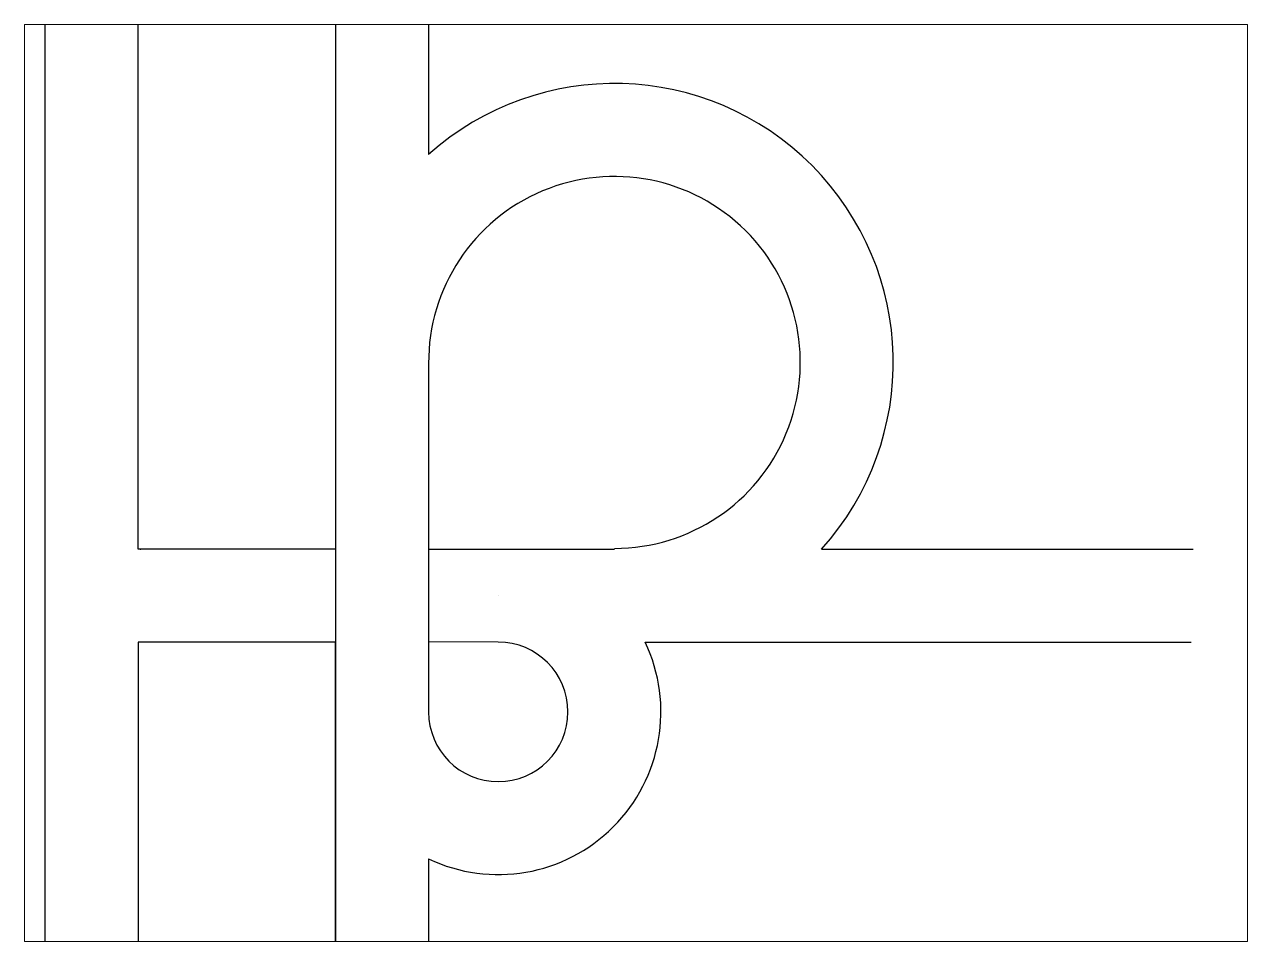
# Paper-space layout 'Layout2 (9)' of a CAD drawing. Header units: feet, sheet in inches. Extents: x 0.2 to 10.7, y 0.1 to 8.
# The model-space entities are those that its viewports show. They can reach past a viewport. Long polylines and large blocks are cut down to what shows.
import ezdxf

# ---------------------------------------------------------------- set-up
doc = ezdxf.new("R2010")
doc.units = ezdxf.units.FT
doc.header["$MEASUREMENT"] = 0

msp = doc.modelspace()

# ---------------------------------------------------------------- linework, layer by layer
for p, q in [((36.86, 9.47), (36.86, 89.47)), ((44.86, 43.47), (44.86, 89.47)), ((61.86, 89.47), (61.86, 9.47)), ((61.86, 89.47), (61.86, 43.47)), ((69.86, 89.47), (69.86, 77.43)), ((69.86, 59.63), (69.86, 29.47)), ((61.86, 43.47), (44.86, 43.47)), ((69.86, 43.47), (85.86, 43.47)), ((103.69, 43.47), (135.69, 43.47)), ((75.86, 39.47), (75.86, 39.47)), ((61.86, 35.47), (44.86, 35.47)), ((44.86, 35.47), (44.86, 9.47)), ((45.06, 35.47), (45.06, 35.47)), ((61.86, 9.47), (61.86, 35.47)), ((75.86, 35.47), (69.86, 35.5)), ((88.51, 35.47), (135.51, 35.47)), ((100.17, 35.47), (100.17, 35.47)), ((69.86, 16.82), (69.86, 9.47))]:
    msp.add_line(p, q)
for centre, radius, start, end in [((85.86, 59.54), 24, 317.9558, 131.8095), ((85.86, 59.54), 16, 270, 180.3302), ((85.86, 59.54), 24, 179.7304, 180.3302), ((75.86, 29.47), 6, 180, 90), ((75.86, 29.47), 14, 244.6231, 25.3769)]:
    msp.add_arc(centre, radius, start, end)
msp.add_point((45.06, 43.47))

psp = doc.layouts.new('Layout2 (9)')

# ---------------------------------------------------------------- viewports
at = {"layer": '0'}
psp.add_viewport(center=(5.486, 4.081), size=(10.528, 7.89103), view_center_point=(87.718, 49.168), view_height=78.91028, dxfattribs=at)

doc.saveas('drawing.dxf')
